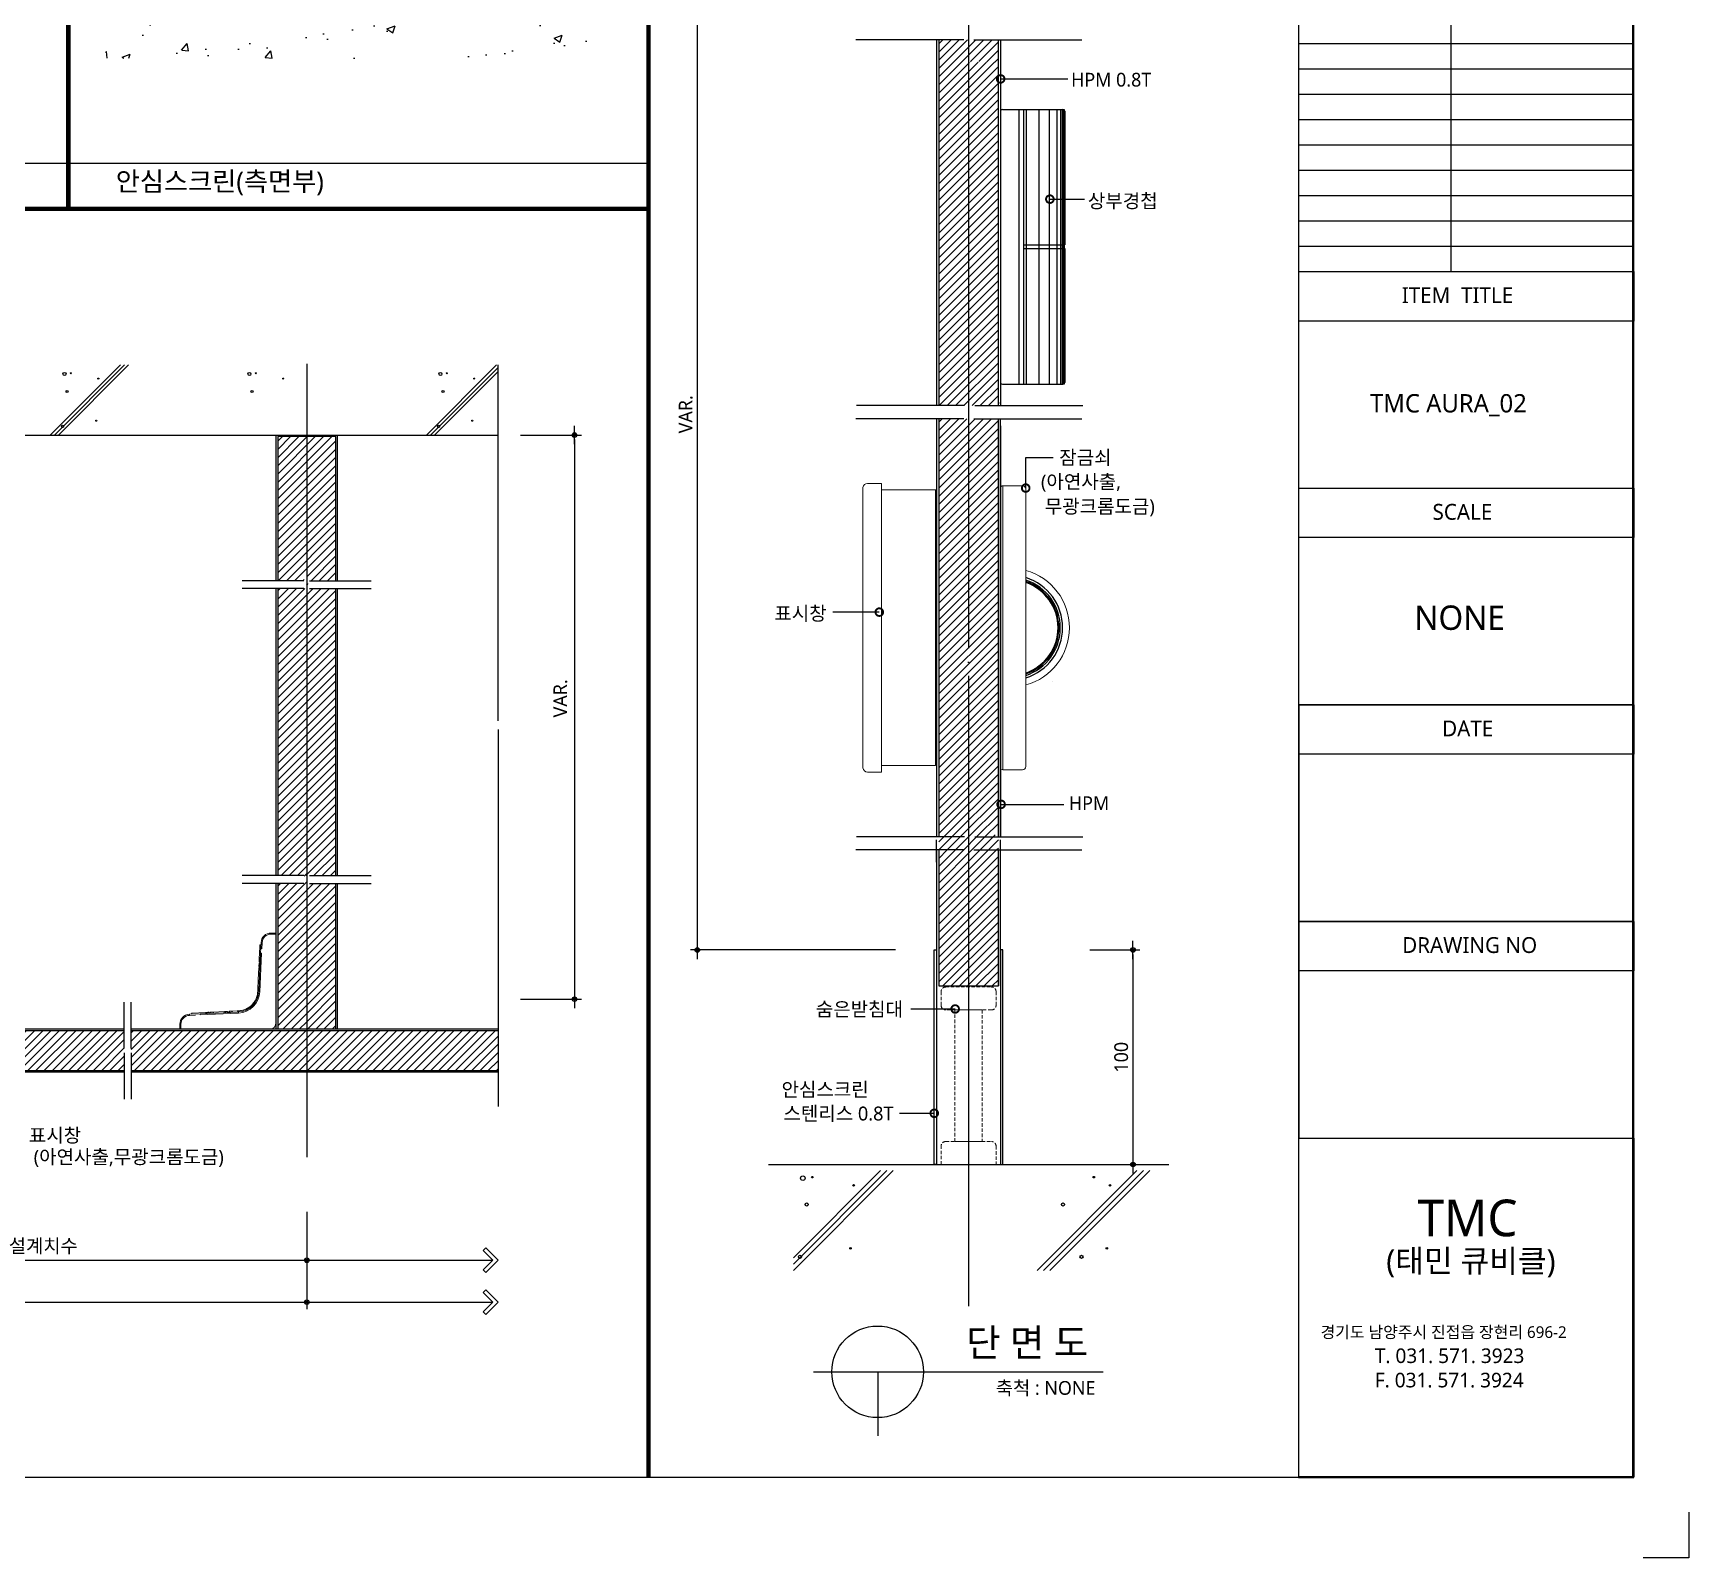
# Model space of a CAD drawing. Extents: x -256 to 8104, y -176 to 5714.
# Drawn here: x 4488 to 8104, y -176 to 3153 of the extents above; entities that cross this region are included whole.
import ezdxf
from ezdxf.enums import TextEntityAlignment as Align

# ---------------------------------------------------------------- set-up
doc = ezdxf.new("R2010")
doc.units = 0
doc.header["$LTSCALE"] = 30
doc.linetypes.add('CEN', pattern=[62, 60, -1, 0, -1])
doc.linetypes.add('HIDDEN', pattern=[0.375, 0.25, -0.125])
doc.layers.get('0').update_dxf_attribs({"linetype": 'CONTINUOUS'})
doc.layers.get('DEFPOINTS').update_dxf_attribs({"linetype": 'CONTINUOUS'})
for name, color, linetype in [('C', 2, 'CONTINUOUS'), ('curior-0Line', 252, 'CONTINUOUS'), ('DIM', 7, 'CONTINUOUS'), ('HAT', 8, 'CONTINUOUS'), ('HID', 9, 'HIDDEN'), ('TIT', 3, 'CONTINUOUS'), ('경첩', 4, 'CONTINUOUS'), ('문자', 3, 'CONTINUOUS'), ('부자재', 4, 'CONTINUOUS'), ('잠금쇠(회전형)', 4, 'CONTINUOUS'), ('중심선', 1, 'CEN'), ('치수', 1, 'CONTINUOUS'), ('판넬', 2, 'CONTINUOUS'), ('해치', 8, 'CONTINUOUS')]:
    doc.layers.add(name, color=color, linetype=linetype)
doc.styles.add('돋움', font='malgun.ttf')
doc.dimstyles.new('10', dxfattribs={"dimscale": 10, "dimtxt": 3, "dimasz": 1, "dimexe": 1.5, "dimexo": 2, "dimgap": 1, "dimtad": 1, "dimdec": 0, "dimlunit": 6, "dimtxsty": '돋움', "dimblk": 'DIMDOT', "dimcen": -1, "dimdle": 1.5, "dimclrt": 3, "dimazin": 3, "dimtfac": 1, "dimtdec": 0, "dimtix": 1, "dimtmove": 2, "dimatfit": 3, "dimldrblk": 'DIMDOT', "dimarcsym": 0})
pattern_1 = [(45, (10000, 0), (-8.980256, 8.980256), [])]

# ---------------------------------------------------------------- blocks, each defined once
blk = doc.blocks.new('DIMDOT')
at = {"linetype": 'Continuous'}
blk.add_line((-2, 0), (2, 0), dxfattribs=at)
for radius in [0.5, 0.25]:
    blk.add_circle((0, 0), radius, dxfattribs=at)
blk = doc.blocks.new('*D54')
at = {"layer": 'DEFPOINTS', "color": 0}
for p in [(18653.4, 775.5), (23407.3, 775.5), (23407.3, 558.3)]:
    blk.add_point(p, dxfattribs=at)
at = {"layer": 'DIM', "color": 0, "lineweight": -2, "ltscale": 10}
for p, q in [((18653.4, 755.5), (18653.4, 543.3)), ((23407.3, 755.5), (23407.3, 543.3)), ((18663.4, 558.3), (23397.3, 558.3))]:
    blk.add_line(p, q, dxfattribs=at)
at = {"layer": 'DIM', "color": 0, "lineweight": -2, "xscale": 10, "yscale": 10, "zscale": 10, "rotation": 180}
blk.add_blockref('DIMDOT', (18653.4, 558.3), dxfattribs=at)
at = {"layer": 'DIM', "color": 0, "lineweight": -2, "xscale": 10, "yscale": 10, "zscale": 10}
blk.add_blockref('DIMDOT', (23407.3, 558.3), dxfattribs=at)
at = {"layer": 'DIM', "color": 3, "insert": (21030.4, 588), "char_height": 30, "attachment_point": 5, "style": '돋움'}
blk.add_mtext('설계치수', dxfattribs=at)
blk = doc.blocks.new('*D55')
at = {"layer": 'DEFPOINTS', "color": 0}
for p in [(22256.5, 775.5), (23407.3, 775.5), (23407.3, 649.8)]:
    blk.add_point(p, dxfattribs=at)
at = {"layer": 'DIM', "color": 0, "lineweight": -2, "ltscale": 10}
for p, q in [((22256.5, 755.5), (22256.5, 634.8)), ((23407.3, 755.5), (23407.3, 634.8)), ((22266.5, 649.8), (23397.3, 649.8))]:
    blk.add_line(p, q, dxfattribs=at)
at = {"layer": 'DIM', "color": 0, "lineweight": -2, "xscale": 10, "yscale": 10, "zscale": 10, "rotation": 180}
blk.add_blockref('DIMDOT', (22256.5, 649.8), dxfattribs=at)
at = {"layer": 'DIM', "color": 0, "lineweight": -2, "xscale": 10, "yscale": 10, "zscale": 10}
blk.add_blockref('DIMDOT', (23407.3, 649.8), dxfattribs=at)
at = {"layer": 'DIM', "color": 3, "insert": (22831.9, 679.5), "char_height": 30, "attachment_point": 5, "style": '돋움'}
blk.add_mtext('설계치수', dxfattribs=at)
blk = doc.blocks.new('*D57')
at = {"layer": 'DEFPOINTS', "color": 0}
for p in [(23854.1, 2451.2), (23854.1, 1219.8), (23992, 1219.8)]:
    blk.add_point(p, dxfattribs=at)
at = {"layer": 'DIM', "color": 0, "lineweight": -2, "ltscale": 10}
for p, q in [((23874.1, 2451.2), (24007, 2451.2)), ((23992, 2441.2), (23992, 1229.8)), ((23874.1, 1219.8), (24007, 1219.8))]:
    blk.add_line(p, q, dxfattribs=at)
at = {"layer": 'DIM', "color": 0, "lineweight": -2, "xscale": 10, "yscale": 10, "zscale": 10}
for p, rotation in [((23992, 2451.2), 90), ((23992, 1219.8), 270)]:
    blk.add_blockref('DIMDOT', p, dxfattribs=dict(at, rotation=rotation))
at = {"layer": 'DIM', "color": 3, "insert": (23961.2, 1876.4), "char_height": 30, "attachment_point": 5, "rotation": 90, "style": '돋움'}
blk.add_mtext('VAR.', dxfattribs=at)
blk = doc.blocks.new('A$C06B31977')
for p, q in [((1.26, 11.06), (1.26, 21.17)), ((1.26, 10.11), (1.26, 0))]:
    blk.add_line(p, q)
blk = doc.blocks.new('A$C13EB2441')
for p, q in [((0.84, 7.37), (0.84, 14.11)), ((0.84, 6.74), (0.84, 0))]:
    blk.add_line(p, q)
blk = doc.blocks.new('*D66')
at = {"layer": 'DEFPOINTS', "color": 0}
for p in [(24712.9, 3666.1), (24260.1, 1327.1), (24712.9, 1327.1)]:
    blk.add_point(p, dxfattribs=at)
at = {"layer": 'DIM', "color": 0, "lineweight": -2, "ltscale": 10}
for p, q in [((24692.9, 3666.1), (24245.1, 3666.1)), ((24260.1, 3656.1), (24260.1, 1337.1)), ((24692.9, 1327.1), (24245.1, 1327.1))]:
    blk.add_line(p, q, dxfattribs=at)
at = {"layer": 'DIM', "color": 0, "lineweight": -2, "xscale": 10, "yscale": 10, "zscale": 10}
for p, rotation in [((24260.1, 3666.1), 90), ((24260.1, 1327.1), 270)]:
    blk.add_blockref('DIMDOT', p, dxfattribs=dict(at, rotation=rotation))
at = {"layer": 'DIM', "color": 3, "insert": (24234.8, 2496.6), "char_height": 30, "attachment_point": 5, "rotation": 90, "style": '돋움'}
blk.add_mtext('VAR.', dxfattribs=at)
blk = doc.blocks.new('_DOTSMALL')
at = {"color": 0, "linetype": 'ByBlock', "const_width": 0.5}
blk.add_lwpolyline([(-0.0625, 0, 1), (0.0625, 0, 1)], format="xyb", close=True, dxfattribs=at)
blk = doc.blocks.new('A$C63EC304E')
at = {"layer": '치수', "color": 1, "xscale": 2.5, "yscale": 2.5, "zscale": 2.5, "rotation": 234.3098741996962}
blk.add_blockref('_DOTSMALL', (0.31, 0.31), dxfattribs=at)
blk = doc.blocks.new('A$C2BC9653E')
at = {"layer": '치수', "xscale": 0.3333333333333333, "yscale": 0.3333333333333333, "zscale": 0.3333333333333333}
blk.add_blockref('A$C63EC304E', (0, 0), dxfattribs=at)
blk = doc.blocks.new('A$C7FC71301')
at = {"layer": '치수', "rotation": 180}
blk.add_blockref('A$C2BC9653E', (0.208, 0.208), dxfattribs=at)
blk = doc.blocks.new('A$C4A20372B')
at = {"layer": '치수'}
blk.add_blockref('A$C7FC71301', (0, 0), dxfattribs=at)
blk = doc.blocks.new('A$C566469F5')
at = {"layer": '치수'}
blk.add_blockref('A$C4A20372B', (0, 0), dxfattribs=at)
blk = doc.blocks.new('A$C7E317CD4')
at = {"layer": '해치', "xscale": 2, "yscale": 2, "zscale": 2}
blk.add_blockref('A$C566469F5', (0, 0), dxfattribs=at)
blk = doc.blocks.new('A$C601D7F27')
at = {"layer": '치수'}
blk.add_blockref('A$C7E317CD4', (0, 0), dxfattribs=at)
blk = doc.blocks.new('A$C38802C08')
at = {"layer": '치수'}
blk.add_blockref('A$C601D7F27', (0, 0), dxfattribs=at)
blk = doc.blocks.new('*D67')
at = {"layer": 'DEFPOINTS', "color": 0}
for p in [(25097.3, 1327.2), (25097.3, 858.9), (25211.6, 858.9)]:
    blk.add_point(p, dxfattribs=at)
at = {"layer": 'DIM', "color": 0, "lineweight": -2, "ltscale": 10}
for p, q in [((25117.3, 1327.2), (25226.6, 1327.2)), ((25211.6, 1317.2), (25211.6, 868.9)), ((25117.3, 858.9), (25226.6, 858.9))]:
    blk.add_line(p, q, dxfattribs=at)
at = {"layer": 'DIM', "color": 0, "lineweight": -2, "xscale": 10, "yscale": 10, "zscale": 10}
for p, rotation in [((25211.6, 1327.2), 90), ((25211.6, 858.9), 270)]:
    blk.add_blockref('DIMDOT', p, dxfattribs=dict(at, rotation=rotation))
at = {"layer": 'DIM', "color": 3, "insert": (25186, 1093), "char_height": 30, "attachment_point": 5, "rotation": 90, "style": '돋움'}
blk.add_mtext('100', dxfattribs=at)
blk = doc.blocks.new('AURA_02', base_point=(18321.5, 175.8))
at = {"layer": 'HAT'}
h = blk.add_hatch(dxfattribs=at)
h.set_pattern_fill('ANSI31', color=256, scale=4, style=0)
h.set_pattern_definition(pattern_1)
edge = h.paths.add_edge_path()
edge.add_line((24917.6, 3265.4), (24858.2, 3265.4))
edge.add_arc((24856.1, 3265.4), 2.08, -54.3099, 0, ccw=False)
edge.add_arc((24856.1, 3265.4), 2.08, 125.6901, 305.6901, ccw=False)
edge.add_arc((24856.1, 3265.4), 2.08, 0, 125.6901, ccw=False)
edge.add_line((24858.2, 3265.4), (24917.6, 3265.4))
edge.add_line((24917.6, 3265.4), (24917.6, 3314.1))
edge.add_line((24917.6, 3314.1), (24907.3, 3314.1))
edge.add_spline(control_points=[(24904.5, 3306.3), (24905.5, 3308.9), (24906.4, 3311.6), (24907.3, 3314.1)], knot_values=[0, 0, 0, 0, 0.152076, 0.152076, 0.152076, 0.152076], degree=3, periodic=0)
edge.add_line((24907.3, 3314.1), (24852.6, 3314.1))
edge.add_line((24852.6, 3314.1), (24852.6, 2515.6))
edge.add_line((24852.6, 2515.6), (24909.3, 2515.6))
edge.add_spline(control_points=[(24909.3, 2515.6), (24912.5, 2524.3), (24915.5, 2532.2), (24917.6, 2536)], knot_values=[0.152076, 0.152076, 0.152076, 0.152076, 0.673721, 0.673721, 0.673721, 0.673721], degree=3, periodic=0)
edge.add_spline(control_points=[(24920, 2515.6), (24920.5, 2525.6), (24921.6, 2540.9), (24918.7, 2538), (24917.6, 2536)], knot_values=[0.673721, 0.673721, 0.673721, 0.673721, 1.332503, 1.60798, 1.60798, 1.60798, 1.60798], degree=3, periodic=0)
edge.add_line((24917.6, 2536), (24917.6, 3265.4))
h.paths.add_polyline_path([(24852.6, 3314.1), (24787.6, 3314.1), (24787.6, 2515.6), (24852.6, 2515.6)])
h = blk.add_hatch(dxfattribs=at)
h.set_pattern_fill('ANSI31', color=256, scale=4, style=0)
h.set_pattern_definition(pattern_1)
h.paths.add_polyline_path([(24852.6, 2030), (24787.6, 2030), (24787.6, 1574.5), (24852.6, 1574.5), (24852.6, 1684, -0.567825), (24852.6, 1687.6)])
h.paths.add_polyline_path([(24917.6, 2030), (24852.6, 2030), (24852.6, 1687.6, -0.582142), (24855.8, 1685.8), (24917.6, 1685.8)])
edge = h.paths.add_edge_path()
edge.add_line((24917.6, 1685.8), (24855.8, 1685.8))
edge.add_arc((24853.7, 1685.8), 2.08, -54.3099, 0, ccw=False)
edge.add_arc((24853.7, 1685.8), 2.08, 239.178, 305.6901, ccw=False)
edge.add_line((24852.6, 1684), (24852.6, 1574.5))
edge.add_line((24852.6, 1574.5), (24909.3, 1574.5))
edge.add_spline(control_points=[(24909.3, 1574.5), (24912.5, 1583.3), (24915.5, 1591.1), (24917.6, 1594.9)], knot_values=[0.152076, 0.152076, 0.152076, 0.152076, 0.673721, 0.673721, 0.673721, 0.673721], degree=3, periodic=0)
edge.add_line((24917.6, 1594.9), (24917.6, 1685.8))
h.paths.add_polyline_path([(24852.6, 2486.6), (24787.6, 2486.6), (24787.6, 2030), (24852.6, 2030)])
edge = h.paths.add_edge_path()
edge.add_line((24917.6, 2486.6), (24907.3, 2486.6))
edge.add_spline(control_points=[(24904.5, 2478.8), (24905.5, 2481.4), (24906.4, 2484), (24907.3, 2486.6)], knot_values=[0, 0, 0, 0, 0.152076, 0.152076, 0.152076, 0.152076], degree=3, periodic=0)
edge.add_line((24907.3, 2486.6), (24852.6, 2486.6))
edge.add_line((24852.6, 2486.6), (24852.6, 2030))
edge.add_line((24852.6, 2030), (24917.6, 2030))
edge.add_line((24917.6, 2030), (24917.6, 2486.6))
at = {"layer": 'HAT', "transparency": 33554687}
h = blk.add_hatch(dxfattribs=at)
h.set_pattern_fill('ANSI31', color=256, scale=4, style=0)
h.set_pattern_definition(pattern_1)
h.paths.add_polyline_path([(24787.6, 1574.5), (24787.6, 1545.5), (24842, 1545.5), (24852.6, 1545.5), (24852.6, 1574.5), (24844, 1574.5)])
h.paths.add_polyline_path([(24917.6, 1545.5), (24917.6, 1574.5), (24866.2, 1574.5), (24852.6, 1574.5), (24852.6, 1545.5), (24864.3, 1545.5)])
h = blk.add_hatch(dxfattribs=at)
h.set_pattern_fill('ANSI31', color=256, scale=4, style=0)
h.set_pattern_definition(pattern_1)
h.paths.add_polyline_path([(24842, 1545.5), (24787.6, 1545.5), (24787.6, 1248.7), (24852.6, 1248.7), (24852.6, 1545.5)])
h.paths.add_polyline_path([(24917.6, 1545.5), (24864.3, 1545.5), (24852.6, 1545.5), (24852.6, 1248.7), (24917.6, 1248.7)])
at = {"layer": '해치'}
h = blk.add_hatch(dxfattribs=at)
h.set_pattern_fill('AR-CONC', color=256, style=0)
h.set_pattern_definition([(50, (21538.17, 1839.99), (182.185, -15.939), [19.05, -209.55]), (355, (21538.17, 1839.99), (-35.243, 191.057), [15.24, -167.64]), (100.451, (21553.35, 1838.66), (146.943, 175.117), [16.19, -178.09]), (46.184, (21538.17, 1890.8), (271.079, -42.042), [28.575, -314.325]), (96.636, (21560.76, 1887.29), (237.404, 247.426), [24.285, -267.135]), (351.184, (21538.17, 1890.8), (237.405, 247.425), [22.86, -251.46]), (21, (21563.57, 1878.09), (151.615, -102.2655), [19.05, -209.55]), (326, (21563.57, 1878.09), (61.802, 184.188), [15.24, -167.64]), (71.4514, (21576.2, 1869.57), (213.416, 81.923), [16.19, -178.09]), (37.5, (21538.166, 1839.99), (3.0886, 84.555), [0, -165.608, 0, -170.18, 0, -168.275]), (7.5, (21538.17, 1839.99), (66.8197, 100.1806), [0, -97.028, 0, -161.798, 0, -64.135]), (327.5, (21481.524, 1839.99), (135.5906, -5.7287), [0, -63.5, 0, -198.12, 0, -262.89]), (317.5, (21456.12, 1839.99), (148.129, 25.4265), [0, -82.55, 0, -131.572, 0, -186.69])])
h.paths.add_polyline_path([(24017.7, 3273.7), (24017.7, 3376.7), (22967.6, 3376.7), (22967.6, 3273.7)])
h = blk.add_hatch(dxfattribs=at)
h.set_pattern_fill('ANSI31', color=256, scale=4, style=0)
h.set_pattern_definition([(45, (-252903.08, -55996.612), (-8.9802561, 8.9802561), [])])
edge = h.paths.add_edge_path()
edge.add_line((23407.3, 2447.8), (23344.9, 2447.8))
edge.add_line((23344.9, 2447.8), (23344, 2446.9))
edge.add_line((23344, 2446.9), (23344, 2346.5))
edge.add_line((23344, 2346.5), (23386.8, 2346.5))
edge.add_line((23386.8, 2346.5), (23386.8, 2305))
edge.add_line((23386.8, 2305), (23344, 2305))
edge.add_line((23344, 2305), (23344, 2133.3))
edge.add_line((23344, 2133.3), (23400.6, 2133.3))
edge.add_spline(control_points=[(23400.6, 2133.3), (23403.3, 2140.9), (23409.4, 2156.3), (23405.5, 2125.4), (23407, 2122.9), (23407.3, 2122.9)], knot_values=[0.456227, 0.456227, 0.456227, 0.456227, 2.847595, 6.178025, 6.737145, 6.737145, 6.737145, 6.737145], degree=3, periodic=0)
edge.add_spline(control_points=[(23407, 2123.1), (23407.1, 2126.1), (23407.1, 2128.8), (23406.6, 2129.2), (23406.5, 2129.2)], knot_values=[0.891967, 0.891967, 0.891967, 0.891967, 1.280656, 1.337888, 1.337888, 1.337888, 1.337888], degree=3, periodic=0)
edge.add_line((23407.3, 2122.9), (23407.3, 2447.8))
edge = h.paths.add_edge_path()
edge.add_line((23470.7, 2447.8), (23407.3, 2447.8))
edge.add_line((23407.3, 2447.8), (23407.3, 2122.9))
edge.add_spline(control_points=[(23407.3, 2122.9), (23408.5, 2122.6), (23410.7, 2127), (23413.4, 2133.3)], knot_values=[6.737145, 6.737145, 6.737145, 6.737145, 8.913909, 8.913909, 8.913909, 8.913909], degree=3, periodic=0)
edge.add_spline(control_points=[(23413.4, 2133.3), (23415.4, 2138.1), (23417.7, 2144.1), (23420.1, 2150)], knot_values=[8.913909, 8.913909, 8.913909, 8.913909, 10.573873, 10.573873, 10.573873, 10.573873], degree=3, periodic=0)
edge.add_line((23413.4, 2133.3), (23470.7, 2133.3))
edge.add_line((23470.7, 2133.3), (23470.7, 2305))
edge.add_line((23470.7, 2305), (23427.8, 2305))
edge.add_line((23427.8, 2305), (23427.8, 2346.5))
edge.add_line((23427.8, 2346.5), (23470.7, 2346.5))
edge.add_line((23470.7, 2346.5), (23470.7, 2447.8))
h.paths.add_polyline_path([(23470.7, 2346.5), (23427.8, 2346.5), (23427.8, 2305), (23470.7, 2305)], flags=16)
h.paths.add_polyline_path([(23386.8, 2346.5), (23344, 2346.5), (23344, 2305), (23386.8, 2305)], flags=16)
h = blk.add_hatch(dxfattribs=at)
h.set_pattern_fill('ANSI31', color=256, scale=4, style=0)
h.set_pattern_definition([(45, (23407.324, 1802.837), (-8.98026, 8.98026), [])])
h.paths.add_polyline_path([(23470.7, 2116.2), (23344, 2116.2), (23344, 1489.5), (23470.7, 1489.5)])
at = {"layer": '해치', "transparency": 33554687}
h = blk.add_hatch(dxfattribs=at)
h.set_pattern_fill('ANSI31', color=256, scale=4)
h.set_pattern_definition(pattern_1)
edge = h.paths.add_edge_path()
edge.add_spline(control_points=[(23407.3, 1461.9), (23407, 1462), (23405.9, 1463.7), (23406.8, 1473.6), (23407, 1479.3)], knot_values=[1.337888, 1.337888, 1.337888, 1.337888, 1.524261, 2.245715, 2.245715, 2.245715, 2.245715], degree=3, periodic=0)
edge.add_spline(control_points=[(23407.3, 1479.1), (23407, 1479.1), (23405.5, 1481.6), (23409.4, 1512.5), (23403.3, 1497.1), (23400.6, 1489.5)], knot_values=[0.152076, 0.152076, 0.152076, 0.152076, 0.338449, 1.448592, 2.245715, 2.245715, 2.245715, 2.245715], degree=3, periodic=0)
edge.add_spline(control_points=[(23407, 1479.3), (23407.1, 1482.3), (23407.1, 1485), (23406.6, 1485.4), (23406.5, 1485.4)], knot_values=[0.891967, 0.891967, 0.891967, 0.891967, 1.280656, 1.337888, 1.337888, 1.337888, 1.337888], degree=3, periodic=0)
edge.add_spline(control_points=[(23406.5, 1485.4), (23405.5, 1485.5), (23403.1, 1479.5), (23400.6, 1472.4)], knot_values=[0.152076, 0.152076, 0.152076, 0.152076, 0.891967, 0.891967, 0.891967, 0.891967], degree=3, periodic=0)
edge.add_spline(control_points=[(23398.9, 1467.9), (23399.5, 1469.4), (23400, 1470.9), (23400.6, 1472.4)], knot_values=[0, 0, 0, 0, 0.152076, 0.152076, 0.152076, 0.152076], degree=3, periodic=0)
edge.add_line((23400.6, 1472.4), (23344, 1472.4))
edge.add_line((23344, 1472.4), (23344, 1299.9))
edge.add_line((23344, 1299.9), (23388.7, 1299.9))
edge.add_line((23388.7, 1299.9), (23388.7, 1258.4))
edge.add_line((23388.7, 1258.4), (23344, 1258.4))
edge.add_line((23344, 1258.4), (23344, 1154.1))
edge.add_line((23344, 1154.1), (23407.3, 1154.1))
edge.add_line((23407.3, 1154.1), (23407.3, 1461.9))
h.paths.add_polyline_path([(23470.7, 1299.9), (23425.9, 1299.9), (23425.9, 1258.4), (23470.7, 1258.4)])
h.paths.add_polyline_path([(23388.7, 1299.9), (23344, 1299.9), (23344, 1258.4), (23388.7, 1258.4)], flags=16)
h = blk.add_hatch(dxfattribs=at)
h.set_pattern_fill('ANSI31', color=256, scale=4)
h.set_pattern_definition(pattern_1)
h.paths.add_polyline_path([(23470.7, 1411.4), (23407.3, 1411.4), (23407.3, 1154.1), (23470.7, 1154.1), (23470.7, 1258.4), (23425.9, 1258.4), (23425.9, 1299.9), (23470.7, 1299.9)])
edge = h.paths.add_edge_path()
edge.add_line((23470.7, 1472.4), (23413.4, 1472.4))
edge.add_spline(control_points=[(23413.4, 1472.4), (23410.7, 1466.1), (23408.5, 1461.7), (23407.3, 1461.9)], knot_values=[2.245715, 2.245715, 2.245715, 2.245715, 2.971303, 2.971303, 2.971303, 2.971303], degree=3, periodic=0)
edge.add_line((23407.3, 1461.9), (23407.3, 1411.4))
edge.add_line((23407.3, 1411.4), (23470.7, 1411.4))
edge.add_line((23470.7, 1411.4), (23470.7, 1472.4))
h = blk.add_hatch(dxfattribs=at)
h.set_pattern_fill('ANSI31', color=256, scale=4, style=0)
h.set_pattern_definition(pattern_1)
h.paths.add_polyline_path([(23023.4, 1102.5), (23023.4, 1112), (23023.4, 1150.8), (23407.3, 1150.8), (23407.3, 1064.1), (23023.4, 1064.1)])
edge = h.paths.add_edge_path()
edge.add_line((23008.8, 1102.5), (23008.8, 1112))
edge.add_line((23008.8, 1112), (23008.8, 1150.8))
edge.add_line((23008.8, 1150.8), (22376.3, 1150.8))
edge.add_line((22376.3, 1150.8), (22376.3, 1109.6))
edge.add_arc((22376.3, 1107.5), 2.08, -35.6901, 90, ccw=False)
edge.add_arc((22376.3, 1107.5), 2.08, 270, 324.3099, ccw=False)
edge.add_line((22376.3, 1105.4), (22376.3, 1064.1))
edge.add_line((22376.3, 1064.1), (23008.8, 1064.1))
edge.add_line((23008.8, 1064.1), (23008.8, 1102.5))
h.paths.add_polyline_path([(22251.5, 1150.8), (22251.5, 1064.1), (22376.3, 1064.1), (22376.3, 1105.4, -0.610943), (22374.6, 1108.7, -0.241509), (22376.3, 1109.6), (22376.3, 1150.8)])
h.paths.add_polyline_path([(23825, 1150.8), (23407.3, 1150.8), (23407.3, 1064.1), (23825, 1064.1)])
at = {"color": 8}
blk.add_line((22768.2, 3045), (24153.5, 3045), dxfattribs=at)
for p, q in [((23825, 1827.5), (23825, 2604.3)), ((18653.4, 2451.2), (23825, 2451.2)), ((23400.7, 2133.3), (23265.9, 2133.3)), ((23413.4, 2133.3), (23548.2, 2133.3)), ((23825, 1808.5), (23825, 985.2)), ((23400.7, 1489.5), (23265.9, 1489.5)), ((23413.4, 1489.5), (23548.2, 1489.5)), ((24415.4, 858.9), (25289.8, 858.9))]:
    blk.add_line(p, q)
at = {"color": 2}
for p, q in [((26425.6, 100), (26425.6, 0)), ((26425.6, 100), (26425.6, 0)), ((26425.6, 100), (26425.6, 0)), ((26425.6, 0), (26325.6, 0)), ((26425.6, 0), (26325.6, 0)), ((26425.6, 0), (26325.6, 0))]:
    blk.add_line(p, q, dxfattribs=at)
for points in [[(18320.8, 5714.2), (25573.1, 5714.2), (25573.1, 175.8), (18320.8, 175.8)], [(18320.8, 5714.2), (25573.1, 5714.2), (25573.1, 175.8), (18320.8, 175.8)], [(18320.8, 5714.2), (26302.7, 5714.2), (26302.7, 175.8), (18320.8, 175.8)], [(24777.6, 1327.1), (24782.6, 1327.1), (24782.6, 858.9), (24777.6, 858.9)], [(24927.6, 1327.1), (24922.6, 1327.1), (24922.6, 858.9), (24927.6, 858.9)]]:
    blk.add_lwpolyline(points, close=True, dxfattribs=at)
at = {"color": 8, "const_width": 10}
for points in [[(22886.6, 2945), (22886.6, 5714.2)], [(24153.5, 175.8), (24153.5, 5714.2)], [(18368.9, 2945), (24153.5, 2945)]]:
    blk.add_lwpolyline(points, dxfattribs=at)
at = {"layer": 'C'}
for p, q in [((24787.6, 3314.1), (24787.6, 2515.6)), ((24917.6, 2515.6), (24917.6, 3314.1)), ((24787.6, 2486.6), (24787.6, 1574.5)), ((24917.6, 1574.5), (24917.6, 2486.6)), ((24787.6, 1545.5), (24787.6, 1248.7)), ((24917.6, 1248.7), (24917.6, 1545.5)), ((24787.6, 1248.7), (24917.6, 1248.7)), ((23008.8, 1150.8), (22618.5, 1150.8)), ((23825, 1150.8), (23023.4, 1150.8)), ((22618.5, 1064.1), (23008.8, 1064.1)), ((23023.4, 1064.1), (23825, 1064.1))]:
    blk.add_line(p, q, dxfattribs=at)
at = {"layer": 'curior-0Line'}
for p, q in [((25573.1, 5714.2), (25573.1, 176.6)), ((25905.7, 3361.7), (25905.7, 2808)), ((25573.5, 3306.3), (26305.6, 3306.3)), ((25573.5, 3251), (26305.6, 3251)), ((25573.5, 3195.6), (26305.6, 3195.6)), ((25573.5, 3140.2), (26305.6, 3140.2)), ((25573.5, 3084.8), (26305.6, 3084.8)), ((25573.5, 3029.5), (26305.6, 3029.5)), ((25573.5, 2974.1), (26305.6, 2974.1)), ((25573.5, 2918.7), (26305.6, 2918.7)), ((25573.5, 2863.3), (26305.6, 2863.3)), ((25573.5, 2808), (26305.6, 2808))]:
    blk.add_line(p, q, dxfattribs=at)
for points in [[(26305.6, 5714.2), (25573.1, 5714.2), (25573.1, 175.8), (26305.6, 175.8)], [(25573.5, 2808), (26305.6, 2808), (26305.6, 2700.2), (25573.5, 2700.2)], [(25573.5, 2335.1), (26305.6, 2335.1), (26305.6, 2227.3), (25573.5, 2227.3)], [(25573.5, 1389.2), (26305.6, 1389.2), (26305.6, 1862.2), (25573.5, 1862.2)], [(25573.5, 1862.2), (26305.6, 1862.2), (26305.6, 1754.4), (25573.5, 1754.4)], [(25573.5, 916.3), (26305.6, 916.3), (26305.6, 1389.2), (25573.5, 1389.2)], [(25573.5, 1389.2), (26305.6, 1389.2), (26305.6, 1281.5), (25573.5, 1281.5)], [(26305.6, 176.6), (25573.8, 176.6), (25573.8, 916.3), (26305.6, 916.3)]]:
    blk.add_lwpolyline(points, close=True, dxfattribs=at)
at = {"layer": 'DIM', "ltscale": 10}
for p, q in [((23792.5, 670.9), (23798.3, 676.6)), ((23813.6, 649.8), (23792.5, 670.9)), ((23825, 649.8), (23798.3, 676.6)), ((23407.3, 649.8), (23813.6, 649.8)), ((23813.6, 649.8), (23792.5, 628.7)), ((23792.5, 628.7), (23798.3, 623)), ((23825, 649.8), (23798.3, 623)), ((23792.5, 579.4), (23798.3, 585.1)), ((23813.6, 558.3), (23792.5, 579.4)), ((23825, 558.3), (23798.3, 585.1)), ((23407.3, 558.3), (23813.6, 558.3)), ((23813.6, 558.3), (23792.5, 537.3)), ((23825, 558.3), (23798.3, 531.6)), ((23792.5, 537.3), (23798.3, 531.6))]:
    blk.add_line(p, q, dxfattribs=at)
at = {"layer": 'HAT'}
for radius, start, end in [(114.6, 287.404, 72.596), (109.6, 288.2251, 71.7749), (106.6, 288.7568, 71.2432), (104.6, 289.1292, 70.8708)]:
    blk.add_arc((24943.3, 2030.6), radius, start, end, dxfattribs=at)
at = {"layer": 'HID', "lineweight": 15}
for points in [[(24802.6, 1246.3), (24902.6, 1246.3, -0.414214), (24912.6, 1236.3), (24912.6, 1206.3, -0.414214), (24902.6, 1196.3), (24802.6, 1196.3, -0.414214), (24792.6, 1206.3), (24792.6, 1236.3, -0.414214)], [(24802.6, 908.9), (24902.6, 908.9, -0.414214), (24912.6, 898.9), (24912.6, 858.9), (24792.6, 858.9), (24792.6, 898.9, -0.414214)]]:
    blk.add_lwpolyline(points, format="xyb", close=True, dxfattribs=at)
blk.add_lwpolyline([(24822.6, 1196.3), (24882.6, 1196.3), (24882.6, 908.9), (24822.6, 908.9)], close=True, dxfattribs=at)
at = {"layer": 'TIT', "color": 7}
for p, q in [((24513.9, 406.2), (25146.6, 406.2)), ((24654.2, 406.2), (24654.2, 266.2))]:
    blk.add_line(p, q, dxfattribs=at)
blk.add_circle((24653.9, 406.2), 100, dxfattribs=at)
at = {"layer": '경첩', "color": 4, "linetype": 'Continuous', "lineweight": 15}
for p, q in [((23305.6, 1338.6), (23307.2, 1337.1)), ((23307.4, 1343.2), (23306.3, 1319.9)), ((23309.1, 1329.6), (23309.8, 1343.1)), ((23329.3, 1361.8), (23329.3, 1364.1)), ((23340, 1364.1), (23329.3, 1364.1)), ((23329.3, 1361.8), (23340, 1361.8)), ((23340, 1361.8), (23340, 1364.1)), ((23340, 1341.7), (23340, 1361.8)), ((23340, 1338.5), (23340, 1340.8)), ((23340, 1338.5), (23340, 1168.1)), ((23306.3, 1319.9), (23302.4, 1236.2)), ((23304.6, 1333.1), (23303.4, 1307.8)), ((23303.4, 1307.8), (23305.7, 1305.6)), ((23304.6, 1333.1), (23306.9, 1330.8)), ((23304.7, 1236.1), (23308.7, 1319.8)), ((23302.5, 1288.9), (23301.3, 1262.2)), ((23302.5, 1288.9), (23304.8, 1286.7)), ((23303, 1298.4), (23302.7, 1292.1)), ((23302.7, 1292.1), (23304.9, 1289.9)), ((23303, 1298.4), (23305.2, 1296.2)), ((23303.1, 1301.5), (23305.4, 1299.3)), ((23299.6, 1231.7), (23301.6, 1229.7)), ((23299.9, 1233.8), (23302, 1231.7)), ((23300.3, 1242.3), (23300.1, 1236.3)), ((23300.4, 1243.2), (23300.3, 1242.3)), ((23300.3, 1242.3), (23302.6, 1240.1)), ((23300.5, 1246.4), (23300.4, 1243.2)), ((23300.4, 1243.2), (23302.6, 1241)), ((23300.6, 1247.3), (23300.5, 1246.4)), ((23300.5, 1246.4), (23302.8, 1244.2)), ((23301, 1255.9), (23300.6, 1247.3)), ((23300.6, 1247.3), (23302.8, 1245.1)), ((23301, 1255.9), (23303.2, 1253.7)), ((23301.3, 1262.1), (23301.1, 1258.1)), ((23301.1, 1258.1), (23303.3, 1255.9)), ((23301.3, 1262.2), (23303.5, 1259.9)), ((23301.3, 1262.1), (23303.5, 1259.8)), ((23255.6, 1194), (23243, 1193.4)), ((23243, 1193.4), (23245.2, 1191.1)), ((23257.9, 1194.1), (23255.6, 1194)), ((23255.6, 1194), (23257.8, 1191.7)), ((23267.3, 1195.5), (23269.1, 1193.6)), ((23272.2, 1197.2), (23274, 1195.4)), ((23274.5, 1198.2), (23276.3, 1196.4)), ((23278.8, 1200.5), (23280.5, 1198.8)), ((23280.8, 1201.8), (23282.5, 1200.1)), ((23291, 1211.4), (23292.6, 1209.7)), ((23292.4, 1213.3), (23294, 1211.6)), ((23294.9, 1217.4), (23296.6, 1215.7)), ((23296, 1219.6), (23297.7, 1217.9)), ((23297.5, 1223.4), (23299.3, 1221.6)), ((23298.9, 1228.3), (23300.9, 1226.3)), ((23300.8, 1226.3), (23298.9, 1228.2)), ((23132.3, 1164.8), (23130, 1164.8)), ((23130, 1164.8), (23130, 1154.1)), ((23132.3, 1154.1), (23132.3, 1164.8)), ((23174.2, 1187.8), (23150.9, 1186.7)), ((23151, 1184.4), (23164.5, 1185)), ((23155.5, 1188.5), (23156.3, 1189.3)), ((23155.5, 1188.5), (23157, 1187)), ((23186.3, 1190.7), (23156.3, 1189.3)), ((23258, 1191.7), (23174.2, 1187.8)), ((23174.3, 1185.5), (23258.1, 1189.4)), ((23186.3, 1190.7), (23188.5, 1188.5)), ((23192.6, 1191), (23194.8, 1188.8)), ((23195.7, 1191.1), (23198, 1188.9)), ((23227.3, 1192.6), (23202, 1191.4)), ((23202, 1191.4), (23204.3, 1189.2)), ((23227.3, 1192.6), (23229.5, 1190.4)), ((23233.6, 1192.9), (23235.8, 1190.7)), ((23236.7, 1193.1), (23238.9, 1190.8)), ((23130, 1154.1), (23132.3, 1154.1)), ((23132.3, 1154.1), (23152.4, 1154.1)), ((23153.3, 1154.1), (23155.7, 1154.1)), ((23326, 1154.1), (23155.7, 1154.1))]:
    blk.add_line(p, q, dxfattribs=at)
at = {"layer": '경첩', "color": 4, "linetype": 'Continuous', "lineweight": 15, "flags": 128}
for points in [[(23304.8, 1337.8), (23305, 1338), (23305.2, 1338.2), (23305.3, 1338.3), (23305.4, 1338.4), (23305.5, 1338.5), (23305.6, 1338.6), (23305.6, 1338.6), (23305.6, 1338.6)], [(23309.8, 1343.1), (23309.3, 1343.2), (23308.9, 1343.2), (23308.5, 1343.2), (23308.1, 1343.2), (23307.8, 1343.2), (23307.6, 1343.2), (23307.5, 1343.2), (23307.4, 1343.2)], [(23303.4, 1307.8), (23303.4, 1306.6), (23303.3, 1305.4), (23303.3, 1304.3), (23303.2, 1303.4), (23303.2, 1302.6), (23303.2, 1302), (23303.1, 1301.7), (23303.1, 1301.5)], [(23304.8, 1337.8), (23304.8, 1336.8), (23304.7, 1335.7), (23304.7, 1334.4), (23304.6, 1333.1)], [(23306.3, 1319.9), (23306.4, 1319.9), (23306.5, 1319.9), (23306.7, 1319.9), (23307, 1319.9), (23307.4, 1319.9), (23307.8, 1319.8), (23308.2, 1319.8), (23308.7, 1319.8)], [(23299.9, 1233.8), (23299.7, 1232.3), (23299.6, 1231.7)], [(23301.1, 1258.1), (23301.1, 1257.4), (23301, 1256.7), (23301, 1255.9)], [(23301.3, 1262.2), (23301.3, 1262.1), (23301.3, 1262.1)], [(23302.4, 1236.2), (23302.4, 1236.2), (23302.6, 1236.2), (23302.8, 1236.1), (23303.1, 1236.1), (23303.4, 1236.1), (23303.8, 1236.1), (23304.3, 1236.1), (23304.7, 1236.1)], [(23243, 1193.4), (23241.8, 1193.3), (23240.6, 1193.3), (23239.5, 1193.2), (23238.6, 1193.2), (23237.8, 1193.1), (23237.2, 1193.1), (23236.8, 1193.1), (23236.7, 1193.1)], [(23298.9, 1228.3), (23298.9, 1228.3), (23298.9, 1228.3)], [(23151, 1184.4), (23151, 1184.8), (23151, 1185.3), (23150.9, 1185.7), (23150.9, 1186), (23150.9, 1186.3), (23150.9, 1186.5), (23150.9, 1186.7), (23150.9, 1186.7)], [(23174.2, 1187.8), (23174.2, 1187.8), (23174.2, 1187.6), (23174.2, 1187.4), (23174.3, 1187.1), (23174.3, 1186.8), (23174.3, 1186.4), (23174.3, 1185.9), (23174.3, 1185.5)], [(23192.6, 1191), (23192.5, 1191), (23192.1, 1191), (23191.5, 1190.9), (23190.7, 1190.9), (23189.8, 1190.9), (23188.7, 1190.8), (23187.5, 1190.8), (23186.3, 1190.7)], [(23202, 1191.4), (23201, 1191.4), (23199.9, 1191.3), (23198.9, 1191.3), (23198, 1191.3), (23197.2, 1191.2), (23196.6, 1191.2), (23196.1, 1191.2), (23195.8, 1191.2), (23195.7, 1191.1)], [(23233.6, 1192.9), (23233.4, 1192.9), (23233.1, 1192.9), (23232.5, 1192.9), (23231.7, 1192.8), (23230.8, 1192.8), (23229.7, 1192.7), (23228.5, 1192.7), (23227.3, 1192.6)], [(23258, 1191.7), (23258, 1191.7), (23258, 1191.6), (23258, 1191.4), (23258, 1191.1), (23258, 1190.7), (23258, 1190.3), (23258.1, 1189.9), (23258.1, 1189.4)]]:
    blk.add_lwpolyline(points, dxfattribs=at)
at = {"layer": '경첩', "color": 4, "linetype": 'Continuous', "lineweight": 15}
for centre, radius, start, end in [((23329.3, 1342.2), 21.9, 90, 177.3017), ((23329.3, 1342.2), 19.6, 90, 177.3017), ((23255.8, 1238.4), 46.7, 272.6983, 357.3017), ((23255.8, 1238.4), 49, 272.6983, 357.3017), ((23255.8, 1238.4), 44.3, 346.8377, 351.3944), ((23255.8, 1238.4), 44.3, 354.0912, 357.3017), ((23255.8, 1238.4), 44.3, 272.6983, 285), ((23255.8, 1238.4), 44.3, 284.9998, 291.7506), ((23255.8, 1238.4), 44.3, 294.9948, 301.2998), ((23255.8, 1238.3), 44.3, 301.2991, 304.3858), ((23255.8, 1238.4), 44.3, 304.3849, 322.5608), ((23255.8, 1238.4), 44.3, 322.5612, 325.6145), ((23255.8, 1238.4), 44.3, 325.6151, 331.8264), ((23255.8, 1238.4), 44.3, 335.0052, 340.234), ((23255.8, 1238.4), 44.3, 340.234, 346.7569), ((23151.9, 1164.8), 21.9, 92.6983, 180), ((23151.9, 1164.8), 19.6, 92.6983, 180), ((23326, 1168.1), 14, 270, 0)]:
    blk.add_arc(centre, radius, start, end, dxfattribs=at)
at = {"layer": '부자재'}
for p, q in [((24922.6, 3158.2), (24922.6, 2566.2)), ((24926.6, 3162.2), (25058.6, 3162.2)), ((24962.6, 3162.2), (24962.6, 2562.2)), ((24972.7, 3162.2), (24972.7, 2562.2)), ((25062.6, 3158.2), (25062.6, 2866.2)), ((24972.7, 2866.2), (25062.6, 2866.2)), ((24972.7, 2858.2), (25062.6, 2858.2)), ((25061.4, 2866.2), (25061.4, 2858.2)), ((25062.6, 2858.2), (25062.6, 2566.2)), ((24926.6, 2562.2), (25058.6, 2562.2))]:
    blk.add_line(p, q, dxfattribs=at)
for centre, start, end in [((24926.6, 3158.2), 90, 180), ((25058.6, 3158.2), 0, 90), ((24926.6, 2566.2), 180, 270), ((25058.6, 2566.2), 270, 0)]:
    blk.add_arc(centre, 4, start, end, dxfattribs=at)
at = {"layer": '잠금쇠(회전형)', "linetype": 'Continuous', "lineweight": 15}
for p, q in [((24621.7, 2336.5), (24621.7, 1724.6)), ((24631.7, 2345.6), (24662.6, 2345.6)), ((24662.6, 2345.6), (24662.6, 1715.6)), ((24780.7, 2331.3), (24662.6, 2331.3)), ((24780.7, 2331.3), (24780.7, 1729.8)), ((24782.6, 1732.6), (24782.6, 2328.5)), ((24922.6, 2335.6), (24922.6, 1720.6)), ((24927.6, 2340.6), (24970.6, 2340.6)), ((24927.6, 1720.6), (24927.6, 2340.6)), ((24977.6, 2333.6), (24977.6, 1727.6)), ((25036.4, 1914.1), (25036.4, 1914.1)), ((24662.6, 1715.6), (24631.7, 1715.6)), ((24780.7, 1729.8), (24662.6, 1729.8)), ((24970.6, 1720.6), (24927.6, 1720.6))]:
    blk.add_line(p, q, dxfattribs=at)
for centre, radius, start, end in [((24631.7, 2335.6), 10, 90, 174.5584), ((24779.6, 2328.5), 3, 0, 69.2996), ((24927.6, 2335.6), 5, 90, 180), ((24970.6, 2333.6), 7, 0, 90), ((24943.3, 2030.6), 129.6, 285.3368, 74.6632), ((24631.7, 1725.6), 10, 185.4416, 270), ((24779.6, 1732.6), 3, 290.7004, 0), ((24927.6, 1725.6), 5, 180, 270), ((24970.6, 1727.6), 7, 270, 0)]:
    blk.add_arc(centre, radius, start, end, dxfattribs=at)
at = {"layer": '중심선'}
for p, q in [((24852.6, 3785.7), (24852.6, 549.5)), ((23407.3, 2606.6), (23407.3, 874.7))]:
    blk.add_line(p, q, dxfattribs=at)
at = {"layer": '치수'}
for p, q in [((24921.6, 3228.7), (25069.7, 3228.7)), ((25029.1, 2966.2), (25105.6, 2966.2)), ((24977.3, 2335.5), (24977.3, 2402.3)), ((24977.3, 2402.3), (25037.6, 2402.3)), ((24657.6, 2064.7), (24556.2, 2064.7)), ((24922.6, 1645), (25060.9, 1645)), ((24726.8, 1198.7), (24823.2, 1198.3)), ((24701.6, 970.5), (24777.6, 970.5))]:
    blk.add_line(p, q, dxfattribs=at)
at = {"layer": '판넬', "color": 1}
for p, q in [((24782.6, 3314.1), (24782.6, 2515.6)), ((24922.6, 3314.1), (24922.6, 2515.6)), ((24782.6, 3281.9), (24782.6, 2561.9)), ((24922.6, 3281.9), (24922.6, 2561.9)), ((24782.6, 2486.6), (24782.6, 1574.5)), ((24922.6, 1574.5), (24922.6, 2486.6)), ((24922.6, 2471.7), (24922.6, 1574.5)), ((23340, 2451.2), (23340, 2133.3)), ((23474.7, 2133.3), (23474.7, 2451.2)), ((23340, 2116.2), (23340, 1800.5)), ((23474.7, 1800.5), (23474.7, 2116.2)), ((23340, 1800.5), (23340, 1489.5)), ((23474.7, 1489.5), (23474.7, 1800.5)), ((24782.6, 1518.5), (24782.6, 1567.8)), ((24922.6, 1518.5), (24922.6, 1567.8)), ((24782.6, 1545.5), (24782.6, 1248.7)), ((24922.6, 1248.7), (24922.6, 1545.5)), ((23340, 1472.4), (23340, 1154.1)), ((23474.7, 1154.1), (23474.7, 1472.4)), ((23008.8, 1154.1), (22618.5, 1154.1)), ((23825, 1154.1), (23023.4, 1154.1)), ((22618.5, 1060.8), (23008.8, 1060.8)), ((23023.4, 1060.8), (23825, 1060.8))]:
    blk.add_line(p, q, dxfattribs=at)
at = {"layer": '판넬'}
for p, q in [((23344, 2447.8), (23344, 2133.3)), ((23470.7, 2447.8), (23344, 2447.8)), ((23470.7, 2133.3), (23470.7, 2447.8)), ((23344, 2116.2), (23344, 1800.5)), ((23470.7, 1800.5), (23470.7, 2116.2)), ((23344, 1800.5), (23344, 1489.5)), ((23470.7, 1489.5), (23470.7, 1800.5)), ((23344, 1472.4), (23344, 1154.1)), ((23470.7, 1154.1), (23470.7, 1472.4))]:
    blk.add_line(p, q, dxfattribs=at)
at = {"layer": '해치'}
for p, q in [((24978.8, 2562.2), (24978.8, 3162.2)), ((25006.7, 2562.2), (25006.7, 3162.2)), ((25029.5, 2562.2), (25029.5, 3162.2)), ((25046.2, 2562.2), (25046.2, 3162.2)), ((25053.7, 2562.2), (25053.7, 3162.2)), ((25057.5, 2562.2), (25057.5, 3162.2)), ((25060.1, 2562.2), (25060.1, 3162.2)), ((25061.6, 2562.2), (25061.6, 3162.2)), ((25062.1, 2866.2), (25062.1, 3162.2)), ((25062.4, 2866.2), (25062.4, 3162.2)), ((25062.1, 2562.2), (25062.1, 2858.2)), ((25062.4, 2562.2), (25062.4, 2858.2)), ((22847.2, 2451.2), (23000.3, 2604.3)), ((22864.8, 2451.2), (23018, 2604.3)), ((23668.8, 2451.2), (23821.9, 2604.3)), ((23686.4, 2451.2), (23825, 2589.8)), ((24470.2, 655.2), (24660.4, 845.5)), ((24470.2, 627.4), (24688.2, 845.5)), ((25002.3, 627.4), (25220.3, 845.5)), ((25030.1, 627.4), (25248.2, 845.5))]:
    blk.add_line(p, q, dxfattribs=at)
at = {"layer": '해치', "color": 2}
for p, q in [((22856, 2451.2), (23009.1, 2604.3)), ((23677.6, 2451.2), (23825, 2598.6)), ((24470.2, 641.3), (24674.3, 845.5)), ((25016.2, 627.4), (25234.3, 845.5))]:
    blk.add_line(p, q, dxfattribs=at)
at = {"layer": '해치'}
for centre, radius in [((22878.1, 2584.7), 3.36), ((22892, 2586.3), 1.12), ((22952, 2574.4), 1.12), ((23282.1, 2584.7), 3.36), ((23296, 2586.3), 1.12), ((23356, 2574.4), 1.12), ((23699.2, 2584.7), 3.36), ((23713.1, 2586.3), 1.12), ((23773.1, 2574.4), 1.12), ((22883.7, 2546.4), 2.24), ((23287.7, 2546.4), 2.24), ((23704.8, 2546.4), 2.24), ((22874.1, 2470.3), 2.24), ((22947.5, 2482.6), 1.12), ((23695.2, 2470.3), 2.24), ((23768.6, 2482.6), 1.12), ((24490.6, 828.9), 5.04), ((24511.4, 831.2), 1.68), ((25126.1, 831.2), 1.68), ((24601.4, 813.3), 1.68), ((25161.3, 813.3), 1.68), ((24499, 771.4), 3.36), ((25058.9, 771.4), 3.36), ((24484.6, 657.3), 3.36), ((24594.7, 675.7), 1.68), ((25099.2, 657.3), 3.36), ((25154.6, 675.7), 1.68)]:
    blk.add_circle(centre, radius, dxfattribs=at)
at = {"rotation": 270}
for p, xscale, yscale, zscale in [((24606.1, 3343.4), 35, 35, 35), ((24608.1, 2544.9), 35, 35, 35), ((24606.1, 2515.9), 35, 35, 35), ((23265.9, 2132.9), 20, 20, 20), ((24608.1, 1603.8), 35, 35, 35), ((24606.1, 1574.8), 35, 35, 35), ((23265.9, 1489.1), 20, 20, 20)]:
    blk.add_blockref('A$C13EB2441', p, dxfattribs=dict(at, xscale=xscale, yscale=yscale, zscale=zscale))
at = {"xscale": 10, "yscale": 10, "zscale": 10}
for p in [(22996.2, 1001.4), (23010.9, 1001.4)]:
    blk.add_blockref('A$C06B31977', p, dxfattribs=at)
at = {"layer": '해치', "xscale": -20, "yscale": 20, "zscale": 20, "rotation": 180}
for p in [(24918.4, 3232.9), (25025.9, 2970.4), (24919.4, 1649.2)]:
    blk.add_blockref('A$C38802C08', p, dxfattribs=at)
at = {"layer": '해치', "yscale": 20, "zscale": 20}
for p, xscale in [((24981.5, 2331.3), -20), ((24661.8, 2060.5), -20), ((24819, 1194.1), 20), ((24773.4, 966.4), 20)]:
    blk.add_blockref('A$C38802C08', p, dxfattribs=dict(at, xscale=xscale))
at = {"layer": 'curior-0Line', "color": 8, "char_height": 34.554, "attachment_point": 1}
for s, insert, width in [('{\\fMalgun Gothic|b0|i0|c129|p50;\\C0;ITEM  TITLE}', (25798.5, 2773.8), 397.448), ('{\\fMalgun Gothic|b0|i0|c129|p50;\\C0;SCALE}', (25865.8, 2300.9), 191.895), ('{\\fMalgun Gothic|b0|i0|c129|p50;\\C0;DATE}', (25886.8, 1828), 397.448), ('{\\fMalgun Gothic|b0|i0|c129|p50;\\C0;DRAWING NO}', (25799.5, 1355.1), 453.028)]:
    blk.add_mtext(s, dxfattribs=dict(at, insert=insert, width=width))
at = {"layer": 'curior-0Line', "color": 3, "width": 510.128, "attachment_point": 1}
for s, insert, char_height in [('{\\f맑은 고딕;TMC AURA_02}', (25729.2, 2540.6), 40), ('{\\f맑은 고딕|c129|p50;\\C3;NONE\\C0;}', (25826.1, 2079.1), 53.161)]:
    blk.add_mtext(s, dxfattribs=dict(at, insert=insert, char_height=char_height))
at = {"layer": 'TIT', "style": '돋움'}
for s, height, p in [('안심스크린(측면부)', 42, (23444.5, 2984.1)), ('(태민 큐비클)', 50, (26134.5, 623.3)), ('단 면 도', 60, (25113.7, 439.8))]:
    blk.add_text(s, height=height, dxfattribs=at).set_placement(p, align=Align.RIGHT)
blk.add_text('축척 : NONE', height=30, dxfattribs=at).set_placement((24912, 356))
at = {"layer": '문자', "style": '돋움'}
for s, p in [('HPM 0.8T', (25076.5, 3212)), ('HPM', (25071.6, 1632.6))]:
    blk.add_text(s, height=30, dxfattribs=at).set_placement(p)
for s, height, p in [('상부경첩', 30.34, (25189.2, 2962.7)), ('잠금쇠', 30.34, (25107.7, 2402.5)), ('무광크롬도금)', 30.34, (25139.1, 2294.1)), ('표시창', 30.34, (24485.5, 2062.3)), ('숨은받침대', 30.34, (24614.1, 1198.2)), ('안심스크린', 30.34, (24539.3, 1023.2)), ('스텐리스 0.8T', 30.34, (24568.5, 970.4)), ('표시창', 30.34, (22857.4, 922.9)), ('(아연사출,무광크롬도금)', 30.337, (23018.5, 874.1))]:
    blk.add_text(s, height=height, dxfattribs=at).set_placement(p, align=Align.MIDDLE)
at = {"layer": '문자', "color": 3, "style": '돋움'}
blk.add_text('(아연사출,', height=30.34, dxfattribs=at).set_placement((25098.1, 2348.1), align=Align.MIDDLE)
blk.add_text('TMC', height=80, dxfattribs=at).set_placement((26051.5, 702.2), align=Align.RIGHT)
at = {"layer": '문자', "color": 3, "insert": (25621.2, 505.6), "char_height": 25.517, "width": 722.929, "attachment_point": 1}
blk.add_mtext('{\\f맑은 고딕|c129|p50;\\C256;경기도 남양주시 진접읍 장현리 696-2}', dxfattribs=at)
at = {"layer": '문자', "insert": (25729, 457.3), "char_height": 31.896, "width": 581.466, "attachment_point": 1}
blk.add_mtext('{\\f맑은 고딕|c129|p50;\\C0; \\C256;T. 031. 571. 3923\\f굴림|c129|p50;       \\P\\f맑은 고딕|c129|p50; F. 031. 571. 3924\\C0;}', dxfattribs=at)
at = {"layer": 'DIM', "ltscale": 10}
for base, p1, p2, text, picture, middle in [((24260.1, 1327.1), (24712.9, 3666.1), (24712.9, 1327.1), 'VAR.', '*D66', (24234.8, 2496.6)), ((25211.6, 858.9), (25097.3, 1327.2), (25097.3, 858.9), '100', '*D67', (25186, 1093))]:
    dim = blk.add_linear_dim(base=base, p1=p1, p2=p2, angle=90, text=text, dimstyle='10', override={"dimtxsty": '돋움'}, dxfattribs=at)
    dim.commit()
    dim.dimension.update_dxf_attribs({"geometry": picture, "text_midpoint": middle})
dim = blk.add_linear_dim(base=(23992, 1219.8), p1=(23854.1, 2451.2), p2=(23854.1, 1219.8), angle=90, text='VAR.', dimstyle='10', override={"dimtxsty": '돋움'}, dxfattribs=at)
dim.commit()
dim.dimension.update_dxf_attribs({"geometry": '*D57', "text_midpoint": (23961.2, 1876.4), "dimtype": 160})
for base, p1, picture, middle in [((23407.3, 558.3), (18653.4, 775.5), '*D54', (21030.4, 588)), ((23407.3, 649.8), (22256.5, 775.5), '*D55', (22831.9, 679.5))]:
    dim = blk.add_linear_dim(base=base, p1=p1, p2=(23407.3, 775.5), text='설계치수', dimstyle='10', override={"dimtxsty": '돋움'}, dxfattribs=at)
    dim.commit()
    dim.dimension.update_dxf_attribs({"geometry": picture, "text_midpoint": middle})

msp = doc.modelspace()

# ---------------------------------------------------------------- block references
msp.add_blockref('AURA_02', (0, 0))

doc.saveas('drawing.dxf')
